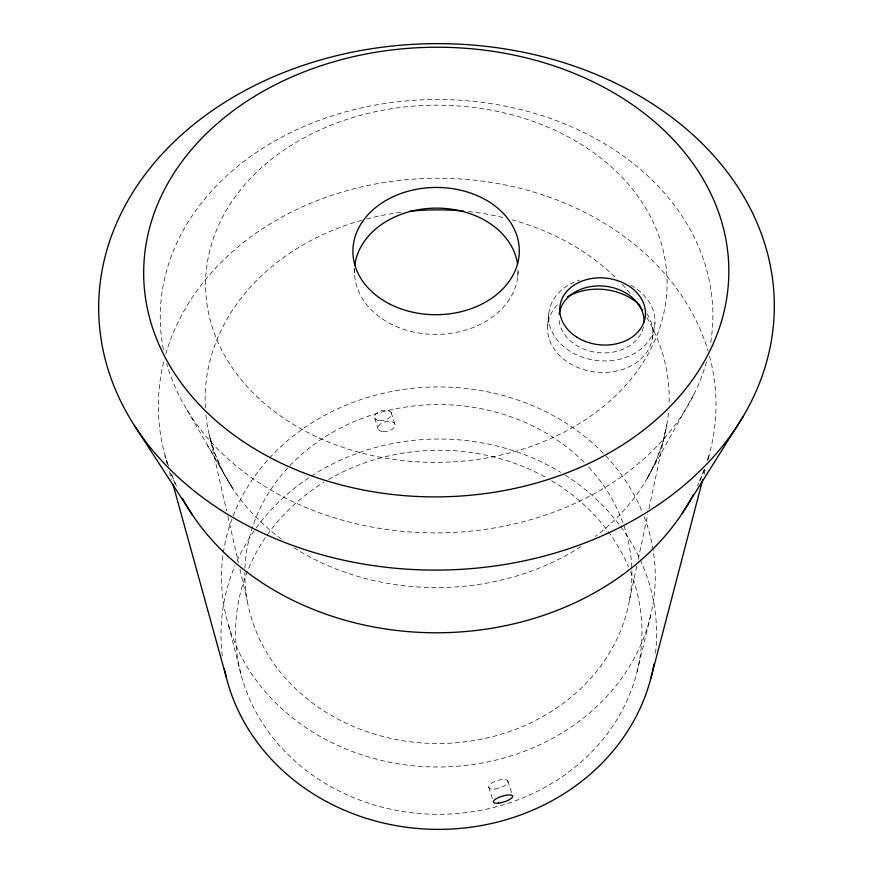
<?xml version="1.0" encoding="UTF-8"?>
<svg xmlns="http://www.w3.org/2000/svg" width="873" height="873" viewBox="0 0 873 873"><rect width="100%" height="100%" fill="white"/><g stroke="black" fill="none" stroke-linecap="round" stroke-linejoin="round"><path stroke-width="0.65" stroke-dasharray="4.37 3.27" d="M517.798 276.054L518.213 269.331M547.677 325.716L548.735 313.931M652.393 338.56L654.979 322.672M629.466 600.384L636.821 565.835M638.239 559.189L647.853 514.011M648.988 508.697L666.808 424.965L662.378 443.517L655.634 461.762L646.587 479.495L694.188 393.854M637.028 671.894L651.193 613.217M704.085 474.388L705.81 467.797M707.872 459.896L709.247 454.626L707.119 460.977M704.14 469.849L697.592 485.443M207.261 445.099L232.829 488.716L186.746 409.481M176.455 485.966L170.617 472.271M222.702 471.376L214.856 453.403L209.313 435.027L226.62 510.76M168.5 465.942L165.106 455.815L167.278 463.683M391.235 412.7L394.88 424.202M507.846 780.975L512.527 795.772M374.703 417.949L378.118 429.025M488.738 787.108L492.939 800.705M169.449 471.551L171.621 479.408M228.628 625.592L240.817 673.683M227.831 516.074L238.46 562.583M239.977 569.218L247.266 601.115M354.056 268.393L354.569 275.126M163.382 349.495A276.315 216.69 -0.4 0 1 434.558 99.533A276.315 216.69 -0.4 0 1 710.316 344.911M706.497 361.782A276.315 216.69 -0.4 0 1 436.882 532.89A276.315 216.69 -0.4 0 1 166.765 363.735M646.948 317.619A232.022 188.852 -0.4 0 1 669.056 403.588M668.434 413.093A232.022 188.852 -0.4 0 1 595.43 536.437M581.025 546.553A232.022 188.852 -0.4 0 1 294.223 547.851M281.422 539.11A232.022 188.852 -0.4 0 1 205.766 413.366M205.362 407.942A232.022 188.852 -0.4 0 1 361.608 220.345M366.464 219.025A232.022 188.852 -0.4 0 1 401.198 212.248M468.463 211.539A232.022 188.852 -0.4 0 1 505.805 218.185M511.884 219.778A232.022 188.852 -0.4 0 1 616.022 278.04M622.253 284.445A232.022 188.852 -0.4 0 1 631.365 294.976M588.784 467.186A193.522 169.471 -0.4 0 1 501.844 734.04A193.522 169.471 -0.4 0 1 244.855 572.339M244.964 568.301A193.522 169.471 -0.4 0 1 373.928 414.348A193.522 169.471 -0.4 0 1 584.528 462.745M644.176 516.696A216.864 190.03 -0.4 0 1 396.2 763.439A216.864 190.03 -0.4 0 1 274.253 453.032A216.864 190.03 -0.4 0 1 642.703 512.931M630.502 571.739A203.202 182.031 -0.4 0 1 522.567 797.998A203.202 182.031 -0.4 0 1 261.693 721.818A203.202 182.031 -0.4 0 1 323.981 482.234M328.543 479.506A203.202 182.031 -0.4 0 1 547.055 478.098M551.649 480.761A203.202 182.031 -0.4 0 1 628.549 566.97M565.169 475.065A217.792 195.181 -0.4 0 1 655.427 653.964M222.309 655.983A217.792 195.181 -0.4 0 1 234.957 565.682M236.965 561.088A217.792 195.181 -0.4 0 1 560.793 472.358M709.509 356.097A278.825 227.275 -0.4 0 1 707.501 460.584M704.576 469.281A278.825 227.275 -0.4 0 1 698.564 484.013M175.233 483.98A278.825 227.275 -0.4 0 1 170.693 472.97M167.649 464.316A278.825 227.275 -0.4 0 1 164.331 359.37M165.75 354.165A278.825 227.275 -0.4 0 1 435.933 178.234A278.825 227.275 -0.4 0 1 708.036 350.924M630.83 285.264A53.318 41.718 6.3 0 1 640.236 349.626A53.318 41.718 6.3 0 1 558.513 341.518A53.318 41.718 6.3 0 1 579.486 280.168M643.466 326.873A42.668 33.381 6.3 0 1 598.594 352.681A42.668 33.381 6.3 0 1 558.971 318.71M646.926 313.614A52.773 41.5 6.4 0 1 631.015 365.852A52.773 41.5 6.4 0 1 562.441 358.203A52.773 41.5 6.4 0 1 558.414 303.739M518.049 269.855A81.822 63.151 -0.4 0 1 435.441 334.414A81.822 63.151 -0.4 0 1 354.493 269.07M319.398 438.104A230.767 178.616 -0.4 0 0 667.081 284.533A230.767 178.616 -0.4 0 0 322.519 128.735A230.767 178.616 -0.4 0 0 319.398 438.104M494.533 789.083A10.04 3.918 -18.1 0 0 507.922 781.215A10.04 3.918 -18.1 0 0 492.645 782.557A10.04 3.918 -18.1 0 0 494.533 789.083M383.182 431.655A8.719 4.856 -14.2 0 0 394.934 424.431A8.719 4.856 -14.2 0 0 381.294 423.449A8.719 4.856 -14.2 0 0 383.182 431.655M379.722 420.633A8.675 4.889 -14.3 0 0 391.442 413.387A8.675 4.889 -14.3 0 0 377.878 412.362A8.675 4.889 -14.3 0 0 379.722 420.633"/><path stroke-width="1.31" d="M650.811 678.517L702.71 479.648M742.988 416.716L681.791 514.022M134.333 425.402L192.486 515.026M173.072 484.657L226.293 677.317M410.037 211.244A232.022 188.852 -0.4 0 1 463.41 211.037M636.723 301.96A232.022 188.852 -0.4 0 1 642.397 310.199M653.942 664.157A217.792 195.181 -0.4 0 1 441.007 829.361A217.792 195.181 -0.4 0 1 224.35 668.685M693.227 494.893A278.825 227.275 -0.4 0 1 438.748 632.772A278.825 227.275 -0.4 0 1 182.392 498.418M559.157 314.324A42.668 33.381 6.3 0 1 604.367 286.148A42.668 33.381 6.3 0 1 644.056 322.432M567.592 296.765A52.773 41.5 6.4 0 1 639.865 305.146M354.82 265.37A81.822 63.151 -0.4 0 1 435.54 208.123A81.822 63.151 -0.4 0 1 517.525 263.832M255.276 529.507A337.818 263.22 -0.4 0 0 774.013 317.139A337.818 263.22 -0.4 0 0 280.2 73.932A337.818 263.22 -0.4 0 0 255.276 529.507M275.442 460.344A292.586 224.83 -0.4 0 0 728.333 284.325A292.586 224.83 -0.4 0 0 304.983 71.499A292.586 224.83 -0.4 0 0 275.442 460.344M576.344 336.847A42.963 33.501 6.3 0 0 645.071 317.783A42.963 33.501 6.3 0 0 586.394 279.655A42.963 33.501 6.3 0 0 576.344 336.847M388.932 303.629A83.197 63.631 -0.4 0 0 519.042 255.865A83.197 63.631 -0.4 0 0 400.336 193.73A83.197 63.631 -0.4 0 0 388.932 303.629M498.723 803.105A10.094 3.001 -17.3 0 0 512.658 796.165A10.094 3.001 -17.3 0 0 497.621 798.009A10.094 3.001 -17.3 0 0 498.723 803.105"/></g></svg>
